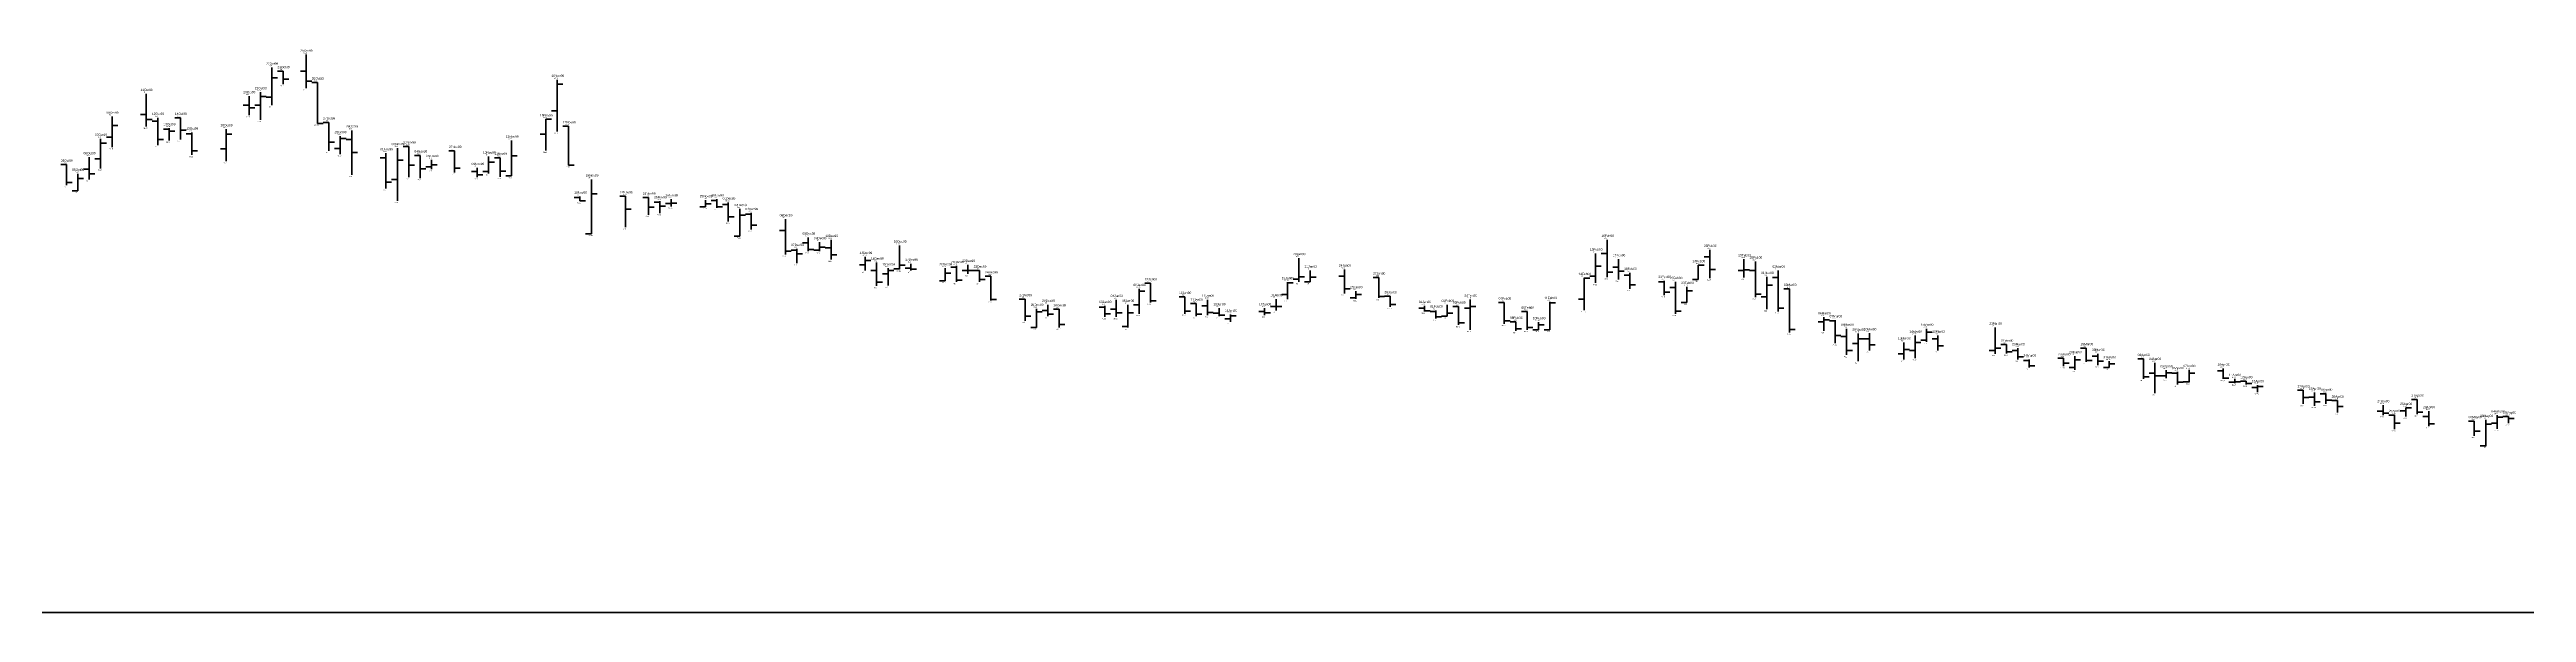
# Model space of a CAD drawing. Header units: inches. Extents: x 0 to 30000, y -20 to 2443.
# Drawn here: x 9262.5 to 9479.6, y 0 to 49.4 of the extents above; entities that cross this region are included whole.
import ezdxf

# ---------------------------------------------------------------- set-up
doc = ezdxf.new("R2010")
doc.units = ezdxf.units.IN
doc.header["$MEASUREMENT"] = 0
for name, color, linetype in [('axis', 7, 'Continuous'), ('DATE', 7, 'Continuous'), ('Graph', 7, 'Continuous'), ('Rate', 7, 'Continuous')]:
    doc.layers.add(name, color=color, linetype=linetype)
doc.styles.get("Standard").update_dxf_attribs({"font": 'arial.ttf'})

msp = doc.modelspace()

# ---------------------------------------------------------------- linework, layer by layer
at = {"layer": 'axis', "color": 7, "lineweight": 35}
msp.add_line((0, 0), (30000, 0), dxfattribs=at)
at = {"layer": 'Graph', "color": 3, "lineweight": 35}
for p, q in [((9282, 47.8), (9282, 44.5)), ((9281, 45.65), (9281, 43.225)), ((9282, 46.905), (9282.5, 46.905)), ((9307, 46.735), (9307, 42.2)), ((9307, 46.36), (9307.5, 46.36)), ((9268, 43.5), (9268, 40.825)), ((9281, 44.5), (9280.5, 44.5)), ((9281, 45.275), (9281.5, 45.275)), ((9282, 45.2), (9281.5, 45.2)), ((9307, 44), (9306.5, 44)), ((9267, 41.555), (9267, 38.945)), ((9268, 41.7), (9267.5, 41.7)), ((9268, 42.725), (9268.5, 42.725)), ((9278, 42.4), (9278, 39.6)), ((9278, 41.965), (9278.5, 41.965)), ((9288, 41.8), (9288, 40.21)), ((9288, 41.595), (9288.5, 41.595)), ((9303, 41.4), (9303, 38.3)), ((9306, 41.975), (9305.5, 41.975)), ((9306, 43.27), (9306, 40.525)), ((9306, 43.27), (9306.5, 43.27)), ((9267, 39.8), (9266.5, 39.8)), ((9267, 41.165), (9267.5, 41.165)), ((9278, 40.68), (9277.5, 40.68)), ((9288, 40.715), (9287.5, 40.715)), ((9293, 40.75), (9293, 36.125)), ((9293, 39.69), (9293.5, 39.69)), ((9296, 39.1), (9295.5, 39.1)), ((9296, 39.7), (9296, 38.9)), ((9296, 39.27), (9296.5, 39.27)), ((9301, 40), (9301, 38.5)), ((9301, 39.505), (9301.5, 39.505)), ((9303, 40.065), (9303.5, 40.065)), ((9265, 37), (9264.5, 37)), ((9265, 38.49), (9265, 37)), ((9265, 38.075), (9265.5, 38.075)), ((9293, 38), (9292.5, 38)), ((9301, 38.7), (9300.5, 38.7)), ((9303, 38.3), (9302.5, 38.3)), ((9310, 38), (9310, 33.22)), ((9310, 36.72), (9310.5, 36.72)), ((9317, 35.89), (9316.5, 35.89)), ((9317, 36.25), (9317, 35.605)), ((9317, 35.91), (9317.5, 35.91)), ((9320, 35.59), (9319.5, 35.59)), ((9320, 36.175), (9320, 35.59)), ((9320, 35.865), (9320.5, 35.865)), ((9323, 35.4), (9323, 33.01)), ((9323, 34.855), (9323.5, 34.855)), ((9310, 33.22), (9309.5, 33.22)), ((9323, 33.01), (9322.5, 33.01)), ((9330, 31.8), (9329.5, 31.8)), ((9330, 32.5), (9330, 31.7)), ((9330, 32.05), (9330.5, 32.05)), ((9334, 30.5), (9333.5, 30.5)), ((9334, 31.195), (9334, 30)), ((9334, 30.88), (9334.5, 30.88)), ((9337, 32.2), (9337, 30.11)), ((9337, 30.465), (9337.5, 30.465)), ((9343, 30.5), (9343, 29.7)), ((9372, 31.1), (9372, 29)), ((9398, 31.5), (9398, 28.91)), ((9407, 30.475), (9407, 29.2)), ((9407, 30.47), (9407.5, 30.47)), ((9411, 30.995), (9411, 29.4)), ((9336, 29.7), (9335.5, 29.7)), ((9336, 30.2), (9336, 28.7)), ((9336, 30.015), (9336.5, 30.015)), ((9337, 30.15), (9336.5, 30.15)), ((9341, 29.1), (9340.5, 29.1)), ((9341, 30.2), (9341, 29.1)), ((9341, 29.775), (9341.5, 29.775)), ((9343, 30), (9342.5, 30)), ((9343, 30.005), (9343.5, 30.005)), ((9358, 28.39), (9358, 26.2)), ((9371, 28.99), (9371, 27.5)), ((9371, 28.91), (9371.5, 28.91)), ((9372, 29.25), (9371.5, 29.25)), ((9372, 29.44), (9372.5, 29.44)), ((9373, 29), (9372.5, 29)), ((9373, 30), (9373, 29)), ((9373, 29.41), (9373.5, 29.41)), ((9397, 29.35), (9397, 26.525)), ((9397, 29.33), (9397.5, 29.33)), ((9398, 29.5), (9397.5, 29.5)), ((9398, 30.375), (9398.5, 30.375)), ((9406, 28.565), (9406, 27.2)), ((9407, 29.2), (9406.5, 29.2)), ((9411, 30), (9410.5, 30)), ((9411, 30.05), (9411.5, 30.05)), ((9413, 29.45), (9413, 26.6)), ((9413, 28.715), (9413.5, 28.715)), ((9349, 26.65), (9349, 25)), ((9349, 26.375), (9349.5, 26.375)), ((9357, 27), (9357, 25)), ((9357, 26.285), (9357.5, 26.285)), ((9358, 26.98), (9357.5, 26.98)), ((9358, 28.2), (9358.5, 28.2)), ((9366, 26.14), (9366, 25.5)), ((9371, 27.9), (9370.5, 27.9)), ((9377, 27.6), (9376.5, 27.6)), ((9377, 28.2), (9377, 27.505)), ((9377, 27.905), (9377.5, 27.905)), ((9385, 27), (9385, 26)), ((9385, 26.255), (9385.5, 26.255)), ((9387, 26.69), (9386.5, 26.69)), ((9387, 27.455), (9387, 24.8)), ((9387, 26.86), (9387.5, 26.86)), ((9394, 27.245), (9394, 24.8)), ((9394, 27.175), (9394.5, 27.175)), ((9397, 27.5), (9396.5, 27.5)), ((9406, 27.2), (9405.5, 27.2)), ((9406, 28.215), (9406.5, 28.215)), ((9413, 27.7), (9412.5, 27.7)), ((9349, 25), (9348.5, 25)), ((9357, 25.1), (9356.5, 25.1)), ((9366, 25.75), (9365.5, 25.75)), ((9366, 26.03), (9366.5, 26.03)), ((9385, 26), (9384.5, 26)), ((9393, 24.8), (9392.5, 24.8)), ((9393, 25.475), (9393, 24.8)), ((9393, 25.225), (9393.5, 25.225)), ((9394, 24.8), (9393.5, 24.8)), ((9418, 25.5), (9417.5, 25.5)), ((9418, 25.9), (9418, 24.7)), ((9418, 25.665), (9418.5, 25.665)), ((9421, 24.475), (9421, 22.05)), ((9421, 24), (9421.5, 24)), ((9426, 24.295), (9426, 22.325)), ((9427, 23.9), (9426.5, 23.9)), ((9427, 24.9), (9427, 23.75)), ((9427, 24.585), (9427.5, 24.585)), ((9433, 25), (9433, 22.705)), ((9421, 23.6), (9420.5, 23.6)), ((9425, 22.7), (9424.5, 22.7)), ((9425, 23.7), (9425, 22.2)), ((9425, 23.075), (9425.5, 23.075)), ((9426, 23), (9425.5, 23)), ((9426, 23.7), (9426.5, 23.7)), ((9433, 23), (9432.5, 23)), ((9433, 23.19), (9433.5, 23.19)), ((9440, 22.5), (9440, 21.3)), ((9440, 22.16), (9440.5, 22.16)), ((9443, 22.04), (9443, 21.5)), ((9443, 21.81), (9443.5, 21.81)), ((9440, 21.5), (9439.5, 21.5)), ((9443, 21.5), (9442.5, 21.5)), ((9448, 20.775), (9447.5, 20.775)), ((9448, 21.25), (9448, 20.55)), ((9448, 21.02), (9448.5, 21.02)), ((9450, 20.25), (9449.5, 20.25)), ((9450, 21.28), (9450, 20.205)), ((9450, 20.995), (9450.5, 20.995)), ((9454, 20.2), (9453.5, 20.2)), ((9454, 20.49), (9454, 20.115)), ((9454, 20.25), (9454.5, 20.25)), ((9456, 19.74), (9455.5, 19.74)), ((9456, 19.95), (9456, 19.325)), ((9456, 19.83), (9456.5, 19.83)), ((9469, 17.7), (9468.5, 17.7)), ((9469, 17.955), (9469, 17.205)), ((9469, 17.955), (9469.5, 17.955)), ((9476, 16.9), (9476, 14.635)), ((9476, 16.53), (9476.5, 16.53)), ((9477, 16.6), (9476.5, 16.6)), ((9477, 17.3), (9477, 16.125)), ((9477, 17.145), (9477.5, 17.145)), ((9476, 14.635), (9475.5, 14.635))]:
    msp.add_line(p, q, dxfattribs=at)
at = {"layer": 'Graph', "color": 1, "lineweight": 35}
for p, q in [((9285, 48.94), (9285, 46)), ((9283, 47.5), (9282.5, 47.5)), ((9283, 47.5), (9283, 46.35)), ((9283, 46.795), (9283.5, 46.795)), ((9285, 47.5), (9284.5, 47.5)), ((9285, 46.615), (9285.5, 46.615)), ((9286, 46.5), (9285.5, 46.5)), ((9286, 46.5), (9286, 42.89)), ((9271, 43.68), (9270.5, 43.68)), ((9271, 45.5), (9271, 42.625)), ((9280, 44.5), (9279.5, 44.5)), ((9280, 45.3), (9280, 43.63)), ((9280, 44.285), (9280.5, 44.285)), ((9271, 43.24), (9271.5, 43.24)), ((9272, 43.1), (9271.5, 43.1)), ((9272, 43.4), (9272, 41)), ((9272, 41.485), (9272.5, 41.485)), ((9273, 42.4), (9272.5, 42.4)), ((9273, 42.495), (9273, 41.4)), ((9273, 42.23), (9273.5, 42.23)), ((9274, 43.4), (9273.5, 43.4)), ((9274, 43.4), (9274, 41.5)), ((9274, 42.305), (9274.5, 42.305)), ((9275, 42), (9274.5, 42)), ((9275, 42.11), (9275, 40.14)), ((9286, 42.89), (9286.5, 42.89)), ((9287, 43), (9286.5, 43)), ((9287, 43), (9287, 40.5)), ((9287, 41.275), (9287.5, 41.275)), ((9289, 41.5), (9288.5, 41.5)), ((9289, 42.3), (9289, 38.4)), ((9308, 42.655), (9307.5, 42.655)), ((9308, 42.655), (9308, 39.245)), ((9264, 39.3), (9263.5, 39.3)), ((9264, 39.3), (9264, 37.5)), ((9266, 39.95), (9266, 38)), ((9275, 40.5), (9275.5, 40.5)), ((9289, 40.355), (9289.5, 40.355)), ((9292, 39.9), (9291.5, 39.9)), ((9292, 40.29), (9292, 37.2)), ((9294, 40.895), (9293.5, 40.895)), ((9294, 40.895), (9294, 38.2)), ((9294, 39.235), (9294.5, 39.235)), ((9295, 40.1), (9294.5, 40.1)), ((9295, 40.1), (9295, 38.1)), ((9298, 40.5), (9297.5, 40.5)), ((9298, 40.5), (9298, 38.6)), ((9302, 39.9), (9301.5, 39.9)), ((9302, 39.9), (9302, 38.225)), ((9308, 39.245), (9308.5, 39.245)), ((9264, 37.735), (9264.5, 37.735)), ((9266, 38.9), (9265.5, 38.9)), ((9266, 38.475), (9266.5, 38.475)), ((9292, 37.745), (9292.5, 37.745)), ((9295, 38.92), (9295.5, 38.92)), ((9298, 38.99), (9298.5, 38.99)), ((9300, 38.7), (9299.5, 38.7)), ((9300, 39), (9300, 38.2)), ((9300, 38.41), (9300.5, 38.41)), ((9302, 38.705), (9302.5, 38.705)), ((9309, 36.4), (9308.5, 36.4)), ((9309, 36.5), (9309, 36.105)), ((9309, 36.105), (9309.5, 36.105)), ((9313, 36.515), (9312.5, 36.515)), ((9313, 36.515), (9313, 33.8)), ((9313, 35.38), (9313.5, 35.38)), ((9315, 36.4), (9314.5, 36.4)), ((9315, 36.4), (9315, 34.9)), ((9315, 35.565), (9315.5, 35.565)), ((9316, 35.995), (9315.5, 35.995)), ((9316, 36.08), (9316, 35.025)), ((9316, 35.655), (9316.5, 35.655)), ((9321, 36.15), (9320.5, 36.15)), ((9321, 36.25), (9321, 35.5)), ((9321, 35.58), (9321.5, 35.58)), ((9322, 35.8), (9321.5, 35.8)), ((9322, 35.98), (9322, 34.315)), ((9324, 34.95), (9323.5, 34.95)), ((9324, 35.05), (9324, 33.6)), ((9322, 34.7), (9322.5, 34.7)), ((9324, 33.985), (9324.5, 33.985)), ((9327, 33.5), (9326.5, 33.5)), ((9327, 34.5), (9327, 31.405)), ((9329, 32.9), (9329, 31.7)), ((9331, 32.69), (9331, 30.955)), ((9399, 32.7), (9399, 29.425)), ((9327, 31.7), (9327.5, 31.7)), ((9328, 31.8), (9327.5, 31.8)), ((9328, 31.9), (9328, 30.65)), ((9328, 31.465), (9328.5, 31.465)), ((9329, 32.44), (9328.5, 32.44)), ((9329, 31.855), (9329.5, 31.855)), ((9331, 32), (9330.5, 32)), ((9331, 31.375), (9331.5, 31.375)), ((9335, 30.7), (9335, 28.65)), ((9338, 30.6), (9338, 30)), ((9342, 30.4), (9342, 29)), ((9399, 31.5), (9398.5, 31.5)), ((9400, 31), (9400, 29.2)), ((9408, 31.2), (9407.5, 31.2)), ((9408, 31.82), (9408, 29.325)), ((9412, 30.8), (9412, 27.65)), ((9335, 30), (9334.5, 30)), ((9335, 28.99), (9335.5, 28.99)), ((9338, 30.2), (9337.5, 30.2)), ((9338, 30.125), (9338.5, 30.125)), ((9342, 30.3), (9341.5, 30.3)), ((9342, 29.16), (9342.5, 29.16)), ((9344, 29.99), (9343.5, 29.99)), ((9344, 30), (9344, 29)), ((9344, 29.205), (9344.5, 29.205)), ((9345, 29.495), (9344.5, 29.495)), ((9345, 29.495), (9345, 27.38)), ((9359, 28.885), (9358.5, 28.885)), ((9359, 28.885), (9359, 27.2)), ((9376, 29.5), (9375.5, 29.5)), ((9376, 30.1), (9376, 28)), ((9376, 28.395), (9376.5, 28.395)), ((9379, 29.4), (9378.5, 29.4)), ((9379, 29.4), (9379, 27.6)), ((9399, 29.86), (9399.5, 29.86)), ((9400, 30.3), (9399.5, 30.3)), ((9400, 29.945), (9400.5, 29.945)), ((9401, 29.6), (9400.5, 29.6)), ((9401, 29.8), (9401, 28.4)), ((9401, 28.75), (9401.5, 28.75)), ((9404, 29), (9403.5, 29)), ((9404, 29.1), (9404, 27.84)), ((9405, 28.5), (9404.5, 28.5)), ((9405, 29), (9405, 26.2)), ((9408, 30.095), (9408.5, 30.095)), ((9412, 30), (9411.5, 30)), ((9414, 29.4), (9413.5, 29.4)), ((9414, 30), (9414, 26.42)), ((9415, 28.4), (9414.5, 28.4)), ((9415, 28.4), (9415, 24.575)), ((9345, 27.455), (9345.5, 27.455)), ((9348, 27.5), (9347.5, 27.5)), ((9348, 27.5), (9348, 25.6)), ((9350, 26.5), (9349.5, 26.5)), ((9350, 27), (9350, 26)), ((9350, 26.185), (9350.5, 26.185)), ((9351, 26.6), (9350.5, 26.6)), ((9351, 26.6), (9351, 25.01)), ((9355, 26.8), (9354.5, 26.8)), ((9355, 26.9), (9355, 25.925)), ((9355, 26.2), (9355.5, 26.2)), ((9356, 26.6), (9355.5, 26.6)), ((9356, 27.43), (9356, 25.93)), ((9356, 26.29), (9356.5, 26.29)), ((9359, 27.35), (9359.5, 27.35)), ((9362, 27.7), (9361.5, 27.7)), ((9362, 27.7), (9362, 26.215)), ((9362, 26.445), (9362.5, 26.445)), ((9363, 27.1), (9362.5, 27.1)), ((9363, 27.1), (9363, 26)), ((9363, 26.17), (9363.5, 26.17)), ((9364, 26.9), (9363.5, 26.9)), ((9364, 27.445), (9364, 26.1)), ((9364, 26.33), (9364.5, 26.33)), ((9365, 26.25), (9364.5, 26.25)), ((9365, 26.7), (9365, 26)), ((9365, 26.095), (9365.5, 26.095)), ((9369, 26.4), (9368.5, 26.4)), ((9369, 26.7), (9369, 26.1)), ((9369, 26.29), (9369.5, 26.29)), ((9370, 26.85), (9369.5, 26.85)), ((9370, 27.5), (9370, 26.5)), ((9370, 26.84), (9370.5, 26.84)), ((9379, 27.72), (9379.5, 27.72)), ((9380, 27.75), (9379.5, 27.75)), ((9380, 27.75), (9380, 26.825)), ((9380, 27.01), (9380.5, 27.01)), ((9383, 26.7), (9382.5, 26.7)), ((9383, 26.9), (9383, 26.4)), ((9383, 26.455), (9383.5, 26.455)), ((9384, 26.4), (9383.5, 26.4)), ((9384, 26.5), (9384, 25.8)), ((9386, 26.85), (9385.5, 26.85)), ((9386, 26.85), (9386, 25.225)), ((9390, 27.2), (9389.5, 27.2)), ((9390, 27.2), (9390, 25.325)), ((9392, 26.4), (9391.5, 26.4)), ((9392, 26.4), (9392, 24.8)), ((9404, 28.115), (9404.5, 28.115)), ((9405, 26.445), (9405.5, 26.445)), ((9412, 27.915), (9412.5, 27.915)), ((9414, 26.71), (9414.5, 26.71)), ((9348, 26.005), (9348.5, 26.005)), ((9351, 25.265), (9351.5, 25.265)), ((9384, 25.93), (9384.5, 25.93)), ((9386, 25.42), (9386.5, 25.42)), ((9390, 25.59), (9390.5, 25.59)), ((9391, 25.505), (9390.5, 25.505)), ((9391, 25.505), (9391, 24.7)), ((9391, 24.895), (9391.5, 24.895)), ((9392, 25), (9392.5, 25)), ((9415, 24.835), (9415.5, 24.835)), ((9419, 25.6), (9418.5, 25.6)), ((9419, 25.65), (9419, 23.615)), ((9419, 24.29), (9419.5, 24.29)), ((9420, 24.2), (9419.5, 24.2)), ((9420, 24.9), (9420, 22.6)), ((9422, 23.995), (9421.5, 23.995)), ((9422, 24.5), (9422, 23)), ((9428, 24), (9427.5, 24)), ((9428, 24.3), (9428, 23)), ((9420, 22.995), (9420.5, 22.995)), ((9422, 23.495), (9422.5, 23.495)), ((9428, 23.405), (9428.5, 23.405)), ((9434, 23.5), (9433.5, 23.5)), ((9434, 23.5), (9434, 22.71)), ((9434, 22.855), (9434.5, 22.855)), ((9435, 22.99), (9434.5, 22.99)), ((9435, 23.195), (9435, 22.2)), ((9435, 22.42), (9435.5, 22.42)), ((9436, 22.11), (9435.5, 22.11)), ((9436, 22.2), (9436, 21.5)), ((9439, 22.3), (9438.5, 22.3)), ((9439, 22.3), (9439, 21.615)), ((9439, 21.865), (9439.5, 21.865)), ((9441, 23.2), (9440.5, 23.2)), ((9441, 23.2), (9441, 22)), ((9441, 22.11), (9441.5, 22.11)), ((9442, 22.49), (9441.5, 22.49)), ((9442, 22.7), (9442, 21.71)), ((9442, 22.055), (9442.5, 22.055)), ((9446, 22.25), (9445.5, 22.25)), ((9446, 22.25), (9446, 20.5)), ((9447, 21.9), (9447, 19.25)), ((9436, 21.645), (9436.5, 21.645)), ((9446, 20.665), (9446.5, 20.665)), ((9447, 21), (9446.5, 21)), ((9447, 20.77), (9447.5, 20.77)), ((9449, 21), (9448.5, 21)), ((9449, 21.1), (9449, 20)), ((9449, 20.21), (9449.5, 20.21)), ((9453, 21.2), (9452.5, 21.2)), ((9453, 21.4), (9453, 20.495)), ((9453, 20.555), (9453.5, 20.555)), ((9455, 20.3), (9454.5, 20.3)), ((9455, 20.3), (9455, 19.995)), ((9455, 20.1), (9455.5, 20.1)), ((9460, 19.505), (9459.5, 19.505)), ((9460, 19.505), (9460, 18.3)), ((9460, 18.875), (9460.5, 18.875)), ((9461, 18.9), (9460.5, 18.9)), ((9461, 19.3), (9461, 18.13)), ((9461, 18.495), (9461.5, 18.495)), ((9462, 19.175), (9461.5, 19.175)), ((9462, 19.2), (9462, 18.31)), ((9462, 18.625), (9462.5, 18.625)), ((9463, 18.595), (9462.5, 18.595)), ((9463, 18.595), (9463, 17.55)), ((9463, 18.075), (9463.5, 18.075)), ((9467, 17.67), (9466.5, 17.67)), ((9467, 18.195), (9467, 17.325)), ((9467, 17.475), (9467.5, 17.475)), ((9470, 18.7), (9469.5, 18.7)), ((9470, 18.7), (9470, 17.4)), ((9470, 17.565), (9470.5, 17.565)), ((9471, 17.675), (9471, 16.35)), ((9468, 17.325), (9467.5, 17.325)), ((9468, 17.33), (9468, 16.08)), ((9468, 16.625), (9468.5, 16.625)), ((9471, 17.2), (9470.5, 17.2)), ((9471, 16.56), (9471.5, 16.56)), ((9475, 16.8), (9474.5, 16.8)), ((9475, 16.8), (9475, 15.505)), ((9475, 15.905), (9475.5, 15.905)), ((9478, 17.19), (9477.5, 17.19)), ((9478, 17.19), (9478, 16.62)), ((9478, 17.03), (9478.5, 17.03))]:
    msp.add_line(p, q, dxfattribs=at)

# ---------------------------------------------------------------- texts
at = {"layer": 'DATE'}
for s, p in [('22Oct99', (9281.5, 48.05)), ('23Oct99', (9282.5, 47.75)), ('25Oct99', (9284.5, 49.19)), ('11Oct99', (9270.5, 45.75)), ('20Oct99', (9279.5, 45.55)), ('21Oct99', (9280.5, 45.9)), ('26Oct99', (9285.5, 46.75)), ('16Nov99', (9306.5, 46.985)), ('08Oct99', (9267.5, 43.75)), ('12Oct99', (9271.5, 43.65)), ('14Oct99', (9273.5, 43.65)), ('27Oct99', (9286.5, 43.25)), ('15Nov99', (9305.5, 43.52)), ('07Oct99', (9266.5, 41.805)), ('13Oct99', (9272.5, 42.745)), ('15Oct99', (9274.5, 42.36)), ('18Oct99', (9277.5, 42.65)), ('28Oct99', (9287.5, 42.05)), ('29Oct99', (9288.5, 42.55)), ('03Nov99', (9293.5, 41.145)), ('12Nov99', (9302.5, 41.65)), ('17Nov99', (9307.5, 42.905)), ('04Oct99', (9263.5, 39.55)), ('06Oct99', (9265.5, 40.2)), ('01Nov99', (9291.5, 40.54)), ('02Nov99', (9292.5, 41)), ('04Nov99', (9294.5, 40.35)), ('05Nov99', (9295.5, 39.95)), ('07Nov99', (9297.5, 40.75)), ('09Nov99', (9299.5, 39.25)), ('10Nov99', (9300.5, 40.25)), ('11Nov99', (9301.5, 40.15)), ('05Oct99', (9264.5, 38.74)), ('18Nov99', (9308.5, 36.75)), ('19Nov99', (9309.5, 38.25)), ('22Nov99', (9312.5, 36.765)), ('24Nov99', (9314.5, 36.65)), ('25Nov99', (9315.5, 36.33)), ('26Nov99', (9316.5, 36.5)), ('29Nov99', (9319.5, 36.425)), ('30Nov99', (9320.5, 36.5)), ('01Dec99', (9321.5, 36.23)), ('02Dec99', (9322.5, 35.65)), ('03Dec99', (9323.5, 35.3)), ('06Dec99', (9326.5, 34.75)), ('08Dec99', (9328.5, 33.15)), ('09Dec99', (9329.5, 32.75)), ('10Dec99', (9330.5, 32.94)), ('16Dec99', (9336.5, 32.45)), ('16Feb00', (9398.5, 32.95)), ('07Dec99', (9327.5, 32.15)), ('13Dec99', (9333.5, 31.445)), ('14Dec99', (9334.5, 30.95)), ('15Dec99', (9335.5, 30.45)), ('17Dec99', (9337.5, 30.85)), ('20Dec99', (9340.5, 30.45)), ('21Dec99', (9341.5, 30.65)), ('22Dec99', (9342.5, 30.75)), ('23Dec99', (9343.5, 30.25)), ('20Jan00', (9371.5, 31.35)), ('21Jan00', (9372.5, 30.25)), ('24Jan00', (9375.5, 30.35)), ('15Feb00', (9397.5, 31.75)), ('17Feb00', (9399.5, 31.25)), ('24Feb00', (9406.5, 30.725)), ('25Feb00', (9407.5, 32.07)), ('28Feb00', (9410.5, 31.245)), ('29Feb00', (9411.5, 31.05)), ('02Mar00', (9413.5, 30.25)), ('24Dec99', (9344.5, 29.745)), ('06Jan00', (9357.5, 28.64)), ('07Jan00', (9358.5, 29.135)), ('19Jan00', (9370.5, 29.24)), ('25Jan00', (9376.5, 28.45)), ('27Jan00', (9378.5, 29.65)), ('14Feb00', (9396.5, 29.6)), ('18Feb00', (9400.5, 30.05)), ('21Feb00', (9403.5, 29.35)), ('22Feb00', (9404.5, 29.25)), ('23Feb00', (9405.5, 28.815)), ('01Mar00', (9412.5, 29.7)), ('03Mar00', (9414.5, 28.65)), ('27Dec99', (9347.5, 27.75)), ('28Dec99', (9348.5, 26.9)), ('29Dec99', (9349.5, 27.25)), ('30Dec99', (9350.5, 26.85)), ('03Jan00', (9354.5, 27.15)), ('04Jan00', (9355.5, 27.68)), ('05Jan00', (9356.5, 27.25)), ('10Jan00', (9361.5, 27.95)), ('11Jan00', (9362.5, 27.35)), ('12Jan00', (9363.5, 27.695)), ('13Jan00', (9364.5, 26.95)), ('14Jan00', (9365.5, 26.39)), ('17Jan00', (9368.5, 26.95)), ('18Jan00', (9369.5, 27.75)), ('28Jan00', (9379.5, 28)), ('31Jan00', (9382.5, 27.15)), ('01Feb00', (9383.5, 26.75)), ('02Feb00', (9384.5, 27.25)), ('03Feb00', (9385.5, 27.1)), ('04Feb00', (9386.5, 27.705)), ('07Feb00', (9389.5, 27.45)), ('09Feb00', (9391.5, 26.65)), ('11Feb00', (9393.5, 27.495)), ('06Mar00', (9417.5, 26.15)), ('07Mar00', (9418.5, 25.9)), ('08Feb00', (9390.5, 25.755)), ('10Feb00', (9392.5, 25.725)), ('08Mar00', (9419.5, 25.15)), ('09Mar00', (9420.5, 24.725)), ('10Mar00', (9421.5, 24.75)), ('13Mar00', (9424.5, 23.95)), ('14Mar00', (9425.5, 24.545)), ('15Mar00', (9426.5, 25.15)), ('16Mar00', (9427.5, 24.55)), ('21Mar00', (9432.5, 25.25)), ('22Mar00', (9433.5, 23.75)), ('23Mar00', (9434.5, 23.445)), ('24Mar00', (9435.5, 22.45)), ('27Mar00', (9438.5, 22.55)), ('28Mar00', (9439.5, 22.75)), ('29Mar00', (9440.5, 23.45)), ('30Mar00', (9441.5, 22.95)), ('31Mar00', (9442.5, 22.29)), ('03Apr00', (9445.5, 22.5)), ('04Apr00', (9446.5, 22.15)), ('07Apr00', (9449.5, 21.53)), ('10Apr00', (9452.5, 21.65)), ('05Apr00', (9447.5, 21.5)), ('06Apr00', (9448.5, 21.35)), ('11Apr00', (9453.5, 20.74)), ('12Apr00', (9454.5, 20.55)), ('13Apr00', (9455.5, 20.2)), ('17Apr00', (9459.5, 19.755)), ('18Apr00', (9460.5, 19.55)), ('19Apr00', (9461.5, 19.45)), ('20Apr00', (9462.5, 18.845)), ('24Apr00', (9466.5, 18.445)), ('25Apr00', (9467.5, 17.58)), ('26Apr00', (9468.5, 18.205)), ('27Apr00', (9469.5, 18.95)), ('28Apr00', (9470.5, 17.925)), ('04May00', (9476.5, 17.55)), ('05May00', (9477.5, 17.44)), ('02May00', (9474.5, 17.05)), ('03May00', (9475.5, 17.15))]:
    msp.add_text(s, height=0.2, dxfattribs=at).set_placement(p)
at = {"layer": 'Rate'}
for s, p in [('95.6', (9281.75, 47.9)), ('97.88', (9284.75, 49.04)), ('91', (9270.75, 45.6)), ('91.3', (9280.75, 45.75)), ('95', (9282.75, 47.6)), ('92.7', (9282.75, 46.15)), ('92', (9284.75, 45.8)), ('93', (9285.75, 46.6)), ('93.47', (9306.75, 46.835)), ('87', (9267.75, 43.6)), ('86.8', (9271.75, 43.5)), ('86.8', (9273.75, 43.5)), ('87.26', (9279.75, 43.43)), ('90.6', (9279.75, 45.4)), ('89', (9281.75, 44.3)), ('86.54', (9305.75, 43.37)), ('83.11', (9266.75, 41.655)), ('85.25', (9270.75, 42.425)), ('84.99', (9272.75, 42.595)), ('82.8', (9272.75, 41.2)), ('83', (9273.75, 41.3)), ('84.22', (9274.75, 42.21)), ('84.8', (9277.75, 42.5)), ('86.45', (9280.75, 43.025)), ('85.78', (9285.75, 42.69)), ('86', (9286.75, 43.1)), ('83.6', (9287.75, 41.9)), ('84.6', (9288.75, 42.4)), ('82.8', (9302.75, 41.5)), ('84.4', (9306.75, 42)), ('85.31', (9307.75, 42.755)), ('78.6', (9263.75, 39.4)), ('79.9', (9265.75, 40.05)), ('81.65', (9267.75, 40.625)), ('82', (9271.75, 40.8)), ('80.28', (9274.75, 39.94)), ('79.2', (9277.75, 39.4)), ('81', (9286.75, 40.3)), ('80.42', (9287.75, 40.01)), ('80.58', (9291.75, 40.39)), ('81.5', (9292.75, 40.85)), ('81.79', (9293.75, 40.995)), ('80.2', (9294.75, 40.2)), ('79.4', (9295.75, 39.8)), ('81', (9297.75, 40.6)), ('78', (9299.75, 39.1)), ('80', (9300.75, 40.1)), ('79.8', (9301.75, 40)), ('81.05', (9305.75, 40.325)), ('78.49', (9307.75, 39.045)), ('75', (9263.75, 37.3)), ('76.98', (9264.75, 38.59)), ('74', (9264.75, 36.8)), ('76', (9265.75, 37.8)), ('77.89', (9266.75, 38.745)), ('76.8', (9288.75, 38.2)), ('74.4', (9291.75, 37)), ('76.4', (9293.75, 38)), ('76.2', (9294.75, 37.9)), ('77.8', (9295.75, 38.7)), ('77.2', (9297.75, 38.4)), ('76.4', (9299.75, 38)), ('77', (9300.75, 38.3)), ('76.45', (9301.75, 38.025)), ('76.6', (9302.75, 38.1)), ('76', (9309.75, 38.1)), ('72.25', (9292.75, 35.925)), ('73', (9308.75, 36.6)), ('72.21', (9308.75, 35.905)), ('73.03', (9312.75, 36.615)), ('72.8', (9314.75, 36.5)), ('69.8', (9314.75, 34.7)), ('72.16', (9315.75, 36.18)), ('70.05', (9315.75, 34.825)), ('72.5', (9316.75, 36.35)), ('71.21', (9316.75, 35.405)), ('72.35', (9319.75, 36.275)), ('71.18', (9319.75, 35.39)), ('72.5', (9320.75, 36.35)), ('71', (9320.75, 35.3)), ('71.96', (9321.75, 36.08)), ('70.8', (9322.75, 35.5)), ('70.1', (9323.75, 35.15)), ('66.44', (9309.75, 33.02)), ('67.6', (9312.75, 33.6)), ('68.63', (9321.75, 34.115)), ('66.02', (9322.75, 32.81)), ('67.2', (9323.75, 33.4)), ('69', (9326.75, 34.6)), ('65.8', (9328.75, 33)), ('65', (9329.75, 32.6)), ('65.38', (9330.75, 32.79)), ('65.4', (9398.75, 32.8)), ('62.81', (9326.75, 31.205)), ('63.8', (9327.75, 32)), ('61.3', (9327.75, 30.45)), ('63.4', (9328.75, 31.5)), ('63.4', (9329.75, 31.5)), ('61.91', (9330.75, 30.755)), ('62.39', (9333.75, 31.295)), ('61.4', (9334.75, 30.8)), ('60.4', (9335.75, 30.3)), ('64.4', (9336.75, 32.3)), ('61.2', (9337.75, 30.7)), ('60.4', (9340.75, 30.3)), ('60.8', (9341.75, 30.5)), ('61', (9342.75, 30.6)), ('62.2', (9371.75, 31.2)), ('63', (9397.75, 31.6)), ('62', (9399.75, 31.1)), ('60.95', (9406.75, 30.575)), ('63.64', (9407.75, 31.92)), ('61.99', (9410.75, 31.095)), ('61.6', (9411.75, 30.9)), ('60', (9333.75, 29.8)), ('57.3', (9334.75, 28.45)), ('57.4', (9335.75, 28.5)), ('60.22', (9336.75, 29.91)), ('60', (9337.75, 29.8)), ('58.2', (9340.75, 28.9)), ('58', (9341.75, 28.8)), ('59.4', (9342.75, 29.5)), ('58', (9343.75, 28.8)), ('60', (9343.75, 30.1)), ('58.99', (9344.75, 29.595)), ('56.78', (9357.75, 28.49)), ('57.77', (9358.75, 28.985)), ('57.98', (9370.75, 29.09)), ('58', (9371.75, 28.8)), ('58', (9372.75, 28.8)), ('60', (9372.75, 30.1)), ('60.2', (9375.75, 30.2)), ('56.4', (9376.75, 28.3)), ('58.8', (9378.75, 29.5)), ('58.7', (9396.75, 29.45)), ('57.82', (9397.75, 28.71)), ('58.85', (9398.75, 29.225)), ('58.4', (9399.75, 29)), ('59.6', (9400.75, 29.9)), ('56.8', (9400.75, 28.2)), ('58.2', (9403.75, 29.2)), ('58', (9404.75, 29.1)), ('57.13', (9405.75, 28.665)), ('58.4', (9406.75, 29)), ('58.65', (9407.75, 29.125)), ('58.8', (9410.75, 29.2)), ('58.9', (9412.75, 29.55)), ('60', (9413.75, 30.1)), ('56.8', (9414.75, 28.5)), ('54.76', (9344.75, 27.18)), ('55', (9347.75, 27.6)), ('53.3', (9348.75, 26.75)), ('54', (9349.75, 27.1)), ('53.2', (9350.75, 26.7)), ('53.8', (9354.75, 27)), ('54.86', (9355.75, 27.53)), ('54', (9356.75, 27.1)), ('52.4', (9357.75, 26)), ('54.4', (9358.75, 27)), ('55.4', (9361.75, 27.8)), ('52.43', (9361.75, 26.015)), ('54.2', (9362.75, 27.2)), ('54.89', (9363.75, 27.545)), ('53.4', (9364.75, 26.8)), ('52.28', (9365.75, 26.24)), ('53.4', (9368.75, 26.8)), ('55', (9369.75, 27.6)), ('53', (9369.75, 26.3)), ('55', (9370.75, 27.3)), ('56', (9375.75, 27.8)), ('55.01', (9376.75, 27.305)), ('55.2', (9378.75, 27.4)), ('55.5', (9379.75, 27.85)), ('53.65', (9379.75, 26.625)), ('53.8', (9382.75, 27)), ('52.8', (9382.75, 26.2)), ('53', (9383.75, 26.6)), ('54', (9384.75, 27.1)), ('53.7', (9385.75, 26.95)), ('54.91', (9386.75, 27.555)), ('54.4', (9389.75, 27.3)), ('52.8', (9391.75, 26.5)), ('54.49', (9393.75, 27.345)), ('53.05', (9396.75, 26.325)), ('55.68', (9403.75, 27.64)), ('52.4', (9404.75, 26)), ('54.4', (9405.75, 27)), ('55.3', (9411.75, 27.45)), ('53.2', (9412.75, 26.4)), ('52.84', (9413.75, 26.22)), ('51.8', (9417.75, 26)), ('51.2', (9347.75, 25.4)), ('50', (9348.75, 24.8)), ('52', (9349.75, 25.8)), ('50.02', (9350.75, 24.81)), ('51.85', (9354.75, 25.725)), ('51.86', (9355.75, 25.73)), ('50', (9356.75, 24.8)), ('52', (9362.75, 25.8)), ('52.2', (9363.75, 25.9)), ('52', (9364.75, 25.8)), ('51', (9365.75, 25.3)), ('52.2', (9368.75, 25.9)), ('51.6', (9383.75, 25.6)), ('52', (9384.75, 25.8)), ('50.45', (9385.75, 25.025)), ('49.6', (9386.75, 24.6)), ('50.65', (9389.75, 25.125)), ('49.4', (9390.75, 24.5)), ('51.01', (9390.75, 25.605)), ('49.6', (9391.75, 24.6)), ('49.6', (9392.75, 24.6)), ('50.95', (9392.75, 25.575)), ('49.6', (9393.75, 24.6)), ('49.15', (9414.75, 24.375)), ('49.4', (9417.75, 24.5)), ('51.3', (9418.75, 25.75)), ('49.8', (9419.75, 25)), ('48.95', (9420.75, 24.575)), ('49', (9421.75, 24.6)), ('47.4', (9424.75, 23.8)), ('48.59', (9425.75, 24.395)), ('49.8', (9426.75, 25)), ('48.6', (9427.75, 24.4)), ('50', (9432.75, 25.1)), ('47.23', (9418.75, 23.415)), ('45.2', (9419.75, 22.4)), ('44.1', (9420.75, 21.85)), ('46', (9421.75, 22.8)), ('44.4', (9424.75, 22)), ('44.65', (9425.75, 22.125)), ('47.5', (9426.75, 23.55)), ('46', (9427.75, 22.8)), ('45.41', (9432.75, 22.505)), ('47', (9433.75, 23.6)), ('45.42', (9433.75, 22.51)), ('46.39', (9434.75, 23.295)), ('44.4', (9434.75, 22)), ('44.4', (9435.75, 22.3)), ('44.6', (9438.75, 22.4)), ('45', (9439.75, 22.6)), ('46.4', (9440.75, 23.3)), ('44', (9440.75, 21.8)), ('45.4', (9441.75, 22.8)), ('44.08', (9442.75, 22.14)), ('44.5', (9445.75, 22.35)), ('43.8', (9446.75, 22)), ('43', (9435.75, 21.3)), ('43.23', (9438.75, 21.415)), ('42.6', (9439.75, 21.1)), ('43.42', (9441.75, 21.51)), ('43', (9442.75, 21.3)), ('41', (9445.75, 20.3)), ('42.5', (9447.75, 21.35)), ('41.1', (9447.75, 20.35)), ('42.2', (9448.75, 21.2)), ('40', (9448.75, 19.8)), ('42.56', (9449.75, 21.38)), ('40.41', (9449.75, 20.005)), ('42.8', (9452.75, 21.5)), ('40.99', (9452.75, 20.295)), ('40.98', (9453.75, 20.59)), ('40.23', (9453.75, 19.915)), ('40.6', (9454.75, 20.4)), ('39.99', (9454.75, 19.795)), ('39.9', (9455.75, 20.05)), ('39.01', (9459.75, 19.605)), ('38.5', (9446.75, 19.05)), ('38.65', (9455.75, 19.125)), ('36.6', (9459.75, 18.1)), ('38.6', (9460.75, 19.4)), ('36.26', (9460.75, 17.93)), ('38.4', (9461.75, 19.3)), ('36.62', (9461.75, 18.11)), ('37.19', (9462.75, 18.695)), ('35.1', (9462.75, 17.35)), ('36.39', (9466.75, 18.295)), ('34.66', (9467.75, 17.43)), ('35.91', (9468.75, 18.055)), ('37.4', (9469.75, 18.8)), ('35.35', (9470.75, 17.775)), ('34.6', (9476.75, 17.4)), ('34.38', (9477.75, 17.29)), ('34.65', (9466.75, 17.125)), ('32.16', (9467.75, 15.88)), ('34.41', (9468.75, 17.005)), ('34.8', (9469.75, 17.2)), ('32.7', (9470.75, 16.15)), ('33.6', (9474.75, 16.9)), ('31.01', (9474.75, 15.305)), ('33.8', (9475.75, 17)), ('32.25', (9476.75, 15.925)), ('33.24', (9477.75, 16.42)), ('29.27', (9475.75, 14.435))]:
    msp.add_text(s, height=0.1, dxfattribs=at).set_placement(p)

doc.saveas('drawing.dxf')
